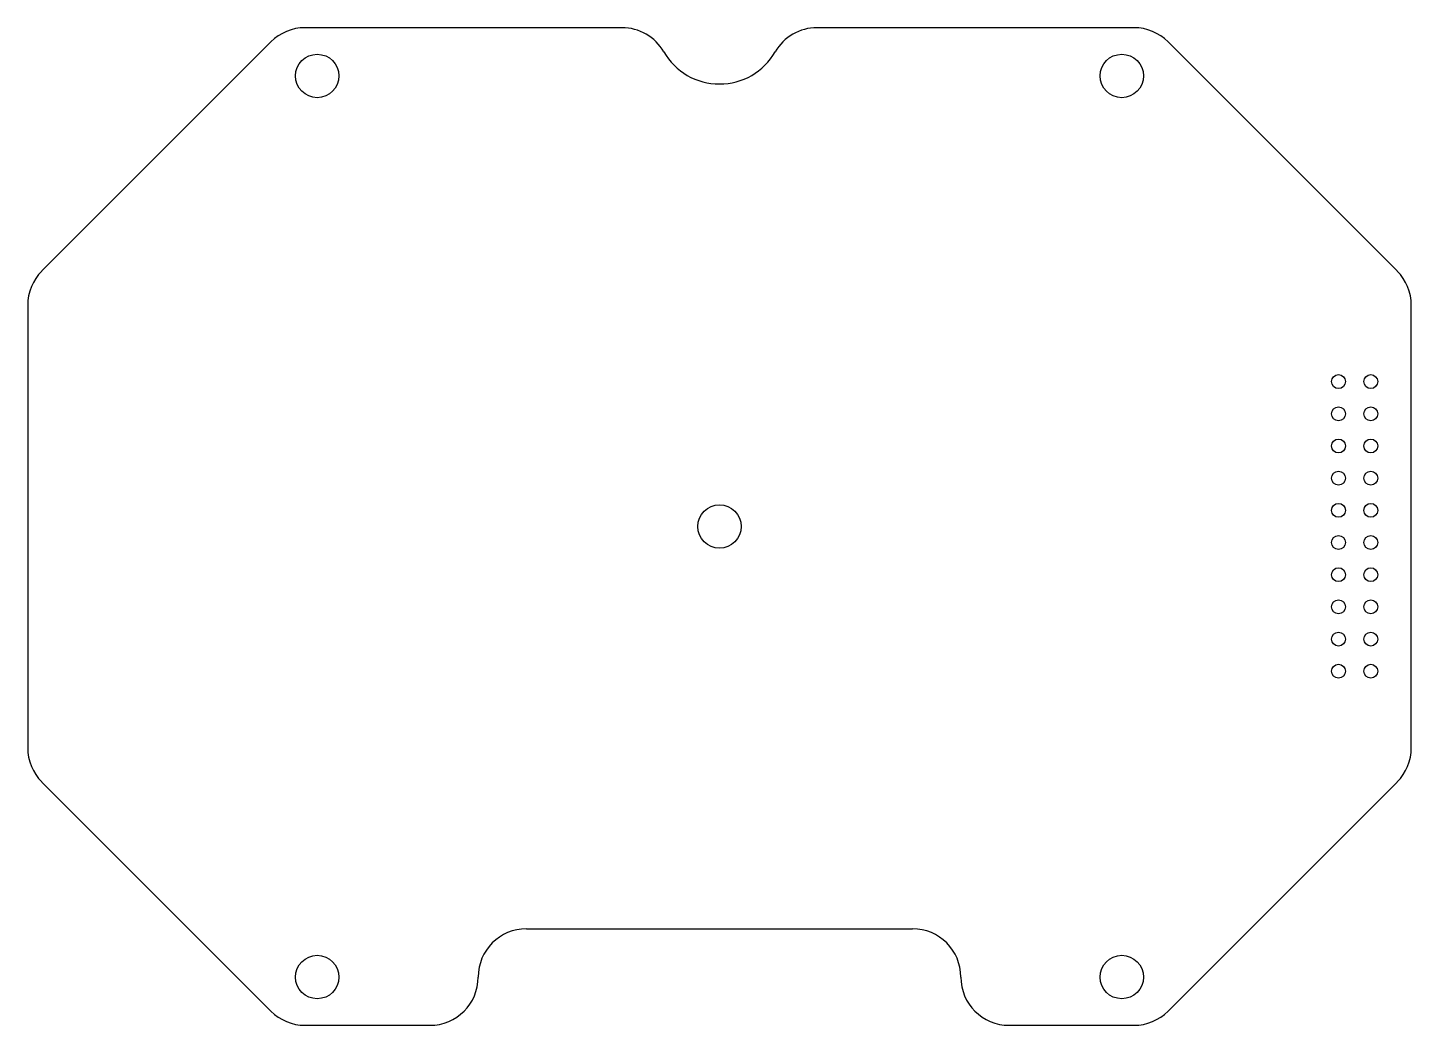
# Model space of a CAD drawing. Header units: millimetres. Extents: x -43 to 43, y -62.5 to -0.5.
import ezdxf

# ---------------------------------------------------------------- set-up
doc = ezdxf.new("R2010")
doc.units = ezdxf.units.MM

msp = doc.modelspace()

# ---------------------------------------------------------------- linework, layer by layer
at = {"color": 7, "linetype": 'Continuous', "lineweight": 25}
for p, q in [((-6.062, -0.5), (-25.757, -0.5)), ((25.757, -0.5), (6.062, -0.5)), ((-27.879, -1.379), (-42.121, -15.621)), ((42.121, -15.621), (27.879, -1.379)), ((-43, -17.743), (-43, -45.257)), ((43, -45.257), (43, -17.743)), ((-42.121, -47.379), (-27.879, -61.621)), ((27.879, -61.621), (42.121, -47.379)), ((-12, -56.5), (12, -56.5)), ((-25.757, -62.5), (-18, -62.5)), ((18, -62.5), (25.757, -62.5))]:
    msp.add_line(p, q, dxfattribs=at)
for centre, radius in [((-25, -3.5), 1.35), ((25, -3.5), 1.35), ((38.478, -22.496), 0.432), ((40.478, -22.496), 0.432), ((38.478, -24.496), 0.432), ((40.478, -24.496), 0.432), ((38.478, -26.496), 0.432), ((40.478, -26.496), 0.432), ((38.478, -28.496), 0.432), ((40.478, -28.496), 0.432), ((38.478, -30.496), 0.432), ((40.478, -30.496), 0.432), ((0, -31.5), 1.35), ((38.478, -32.496), 0.432), ((40.478, -32.496), 0.432), ((38.478, -34.496), 0.432), ((40.478, -34.496), 0.432), ((38.478, -36.496), 0.432), ((40.478, -36.496), 0.432), ((38.478, -38.496), 0.432), ((40.478, -38.496), 0.432), ((38.478, -40.496), 0.432), ((40.478, -40.496), 0.432), ((-25, -59.5), 1.35), ((25, -59.5), 1.35)]:
    msp.add_circle(centre, radius, dxfattribs=at)
for centre, radius, start, end in [((-25.757, -3.5), 3, 90, 134.9998), ((-6.062, -3.5), 3, 30, 90), ((6.062, -3.5), 3, 90, 150), ((25.757, -3.5), 3, 45, 90), ((0, 0), 4, 210, 330), ((-40, -17.743), 3, 134.9998, 180), ((40, -17.743), 3, 0, 45), ((-40, -45.257), 3, 180, 224.9996), ((40, -45.257), 3, 315.0002, 0), ((-12, -59.5), 3, 90, 180), ((12, -59.5), 3, 0, 90), ((-18, -59.5), 3, 270, 0), ((18, -59.5), 3, 180, 270), ((-25.757, -59.5), 3, 224.9996, 270), ((25.757, -59.5), 3, 270, 315.0002)]:
    msp.add_arc(centre, radius, start, end, dxfattribs=at)

doc.saveas('drawing.dxf')
